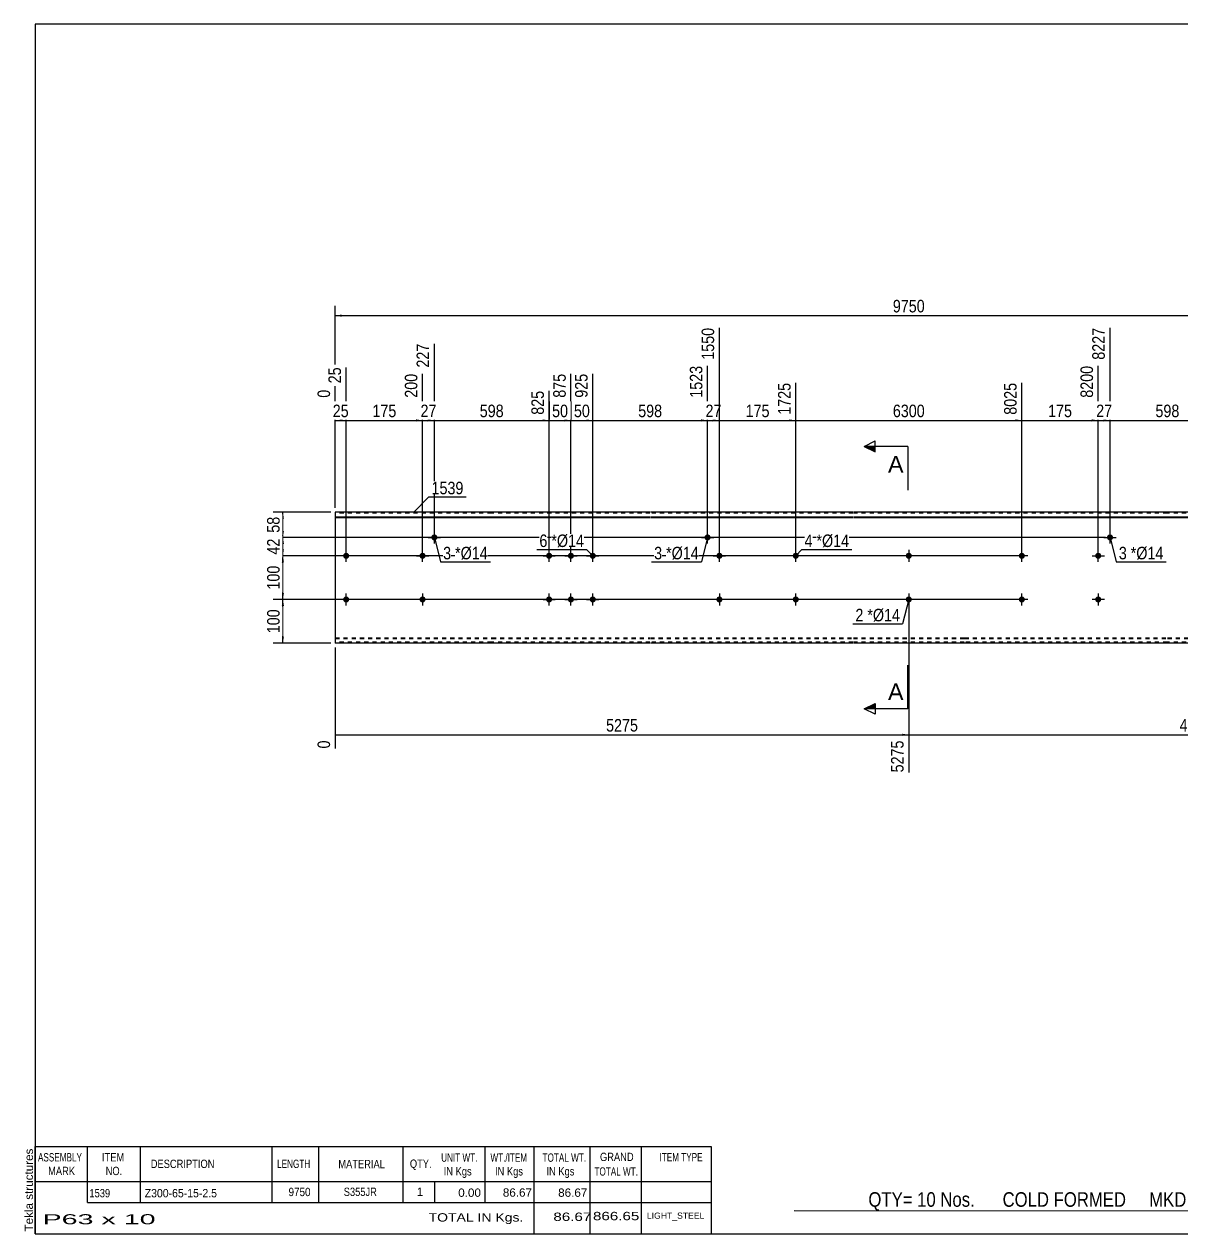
# Model space of a CAD drawing. Header units: millimetres. Extents: x -71 to 331, y -150 to 127.
# Drawn here: x -71.3 to 193.7, y -150.3 to 126.8 of the extents above; entities that cross this region are included whole.
import ezdxf

# ---------------------------------------------------------------- set-up
doc = ezdxf.new("R2010")
doc.units = ezdxf.units.MM
doc.linetypes.add('DXK_LINE_DOT1', pattern=[1.8814, 0.9407, -0.9407])
doc.styles.add('Arial', font='ARIAL.TTF', dxfattribs={"height": 0.2})
doc.styles.add('Arial Narrow', font='ARIALN.TTF', dxfattribs={"height": 0.2})

# ---------------------------------------------------------------- blocks, each defined once
blk = doc.blocks.new('Unknown-629084247-2036')
at = {"color": 5, "linetype": 'Continuous'}
for p, q in [((331.25, 126.75), (-68.75, 126.75)), ((-68.75, 126.75), (-68.75, -150.25)), ((331.25, -150.25), (331.25, 126.75)), ((-68.75, -150.25), (331.25, -150.25))]:
    blk.add_line(p, q, dxfattribs=at)
at = {"color": 174, "linetype": 'Continuous', "style": 'Arial'}
blk.add_text('Tekla structures', height=1.9102, rotation=90, dxfattribs=at).set_placement((-69.25, -149.75))
blk = doc.blocks.new('Bolt-629084247-1223 - 1203')
at = {"linetype": 'Continuous'}
blk.add_hatch(color=3, dxfattribs=at).paths.add_polyline_path([(19.3, 5, -1), (20.7, 5, -1)])
at = {"color": 3, "linetype": 'Continuous'}
for p, q in [((20, 3.6), (20, 6.4)), ((18.6, 5), (21.4, 5))]:
    blk.add_line(p, q, dxfattribs=at)
blk = doc.blocks.new('Part-629084247-1218 - 1203')
at = {"color": 2, "linetype": 'Continuous'}
for p, q in [((0, 15), (0, -15)), ((35.8, 15), (0, 15)), ((0, 13.94), (35.8, 13.94)), ((72.09, 15), (35.9, 15)), ((35.9, 13.94), (72.09, 13.94)), ((118.58, 15), (72.19, 15)), ((72.19, 13.94), (118.58, 13.94)), ((144.08, 15), (118.68, 15)), ((118.68, 13.94), (144.08, 13.94)), ((190.58, 15), (144.18, 15)), ((144.18, 13.94), (190.58, 13.94)), ((226.87, 15), (190.68, 15)), ((190.68, 13.94), (226.87, 13.94)), ((262.77, 15), (226.97, 15)), ((226.97, 13.94), (262.77, 13.94)), ((262.77, 13.94), (262.77, 15)), ((262.77, -15), (262.77, 13.94)), ((0, 13.76), (35.8, 13.76)), ((35.9, 13.76), (72.09, 13.76)), ((72.19, 13.76), (118.58, 13.76)), ((118.68, 13.76), (144.08, 13.76)), ((144.18, 13.76), (190.58, 13.76)), ((190.68, 13.76), (226.87, 13.76)), ((226.97, 13.76), (262.77, 13.76)), ((35.8, -15), (0, -15)), ((72.09, -15), (35.9, -15)), ((118.58, -15), (72.19, -15)), ((144.08, -15), (118.68, -15)), ((190.58, -15), (144.18, -15)), ((226.87, -15), (190.68, -15)), ((262.77, -15), (226.97, -15))]:
    blk.add_line(p, q, dxfattribs=at)
at = {"color": 7, "linetype": 'DXK_LINE_DOT1'}
for p, q in [((35.8, 14.75), (0, 14.75)), ((72.09, 14.75), (35.9, 14.75)), ((118.58, 14.75), (72.19, 14.75)), ((144.08, 14.75), (118.68, 14.75)), ((190.58, 14.75), (144.18, 14.75)), ((226.87, 14.75), (190.68, 14.75)), ((262.77, 14.75), (226.97, 14.75)), ((0, -13.76), (35.8, -13.76)), ((35.9, -13.76), (72.09, -13.76)), ((72.19, -13.76), (118.58, -13.76)), ((118.68, -13.76), (144.08, -13.76)), ((144.18, -13.76), (190.58, -13.76)), ((190.68, -13.76), (226.87, -13.76)), ((226.97, -13.76), (262.77, -13.76)), ((0, -13.94), (35.8, -13.94)), ((35.8, -14.75), (0, -14.75)), ((35.9, -13.94), (72.09, -13.94)), ((72.09, -14.75), (35.9, -14.75)), ((72.19, -13.94), (118.58, -13.94)), ((118.58, -14.75), (72.19, -14.75)), ((118.68, -13.94), (144.08, -13.94)), ((144.08, -14.75), (118.68, -14.75)), ((144.18, -13.94), (190.58, -13.94)), ((190.58, -14.75), (144.18, -14.75)), ((190.68, -13.94), (226.87, -13.94)), ((226.87, -14.75), (190.68, -14.75)), ((226.97, -13.94), (262.77, -13.94)), ((262.77, -14.75), (226.97, -14.75))]:
    blk.add_line(p, q, dxfattribs=at)
blk = doc.blocks.new('Bolt-629084247-1219 - 1203')
at = {"linetype": 'Continuous'}
for points in [[(48.29, 5, -1), (49.69, 5, -1)], [(53.29, 5, -1), (54.69, 5, -1)], [(58.29, 5, -1), (59.69, 5, -1)], [(48.29, -5, -1), (49.69, -5, -1)], [(53.29, -5, -1), (54.69, -5, -1)], [(58.29, -5, -1), (59.69, -5, -1)]]:
    blk.add_hatch(color=3, dxfattribs=at).paths.add_polyline_path(points)
at = {"color": 3, "linetype": 'Continuous'}
for p, q in [((48.99, 3.6), (48.99, 6.4)), ((53.99, 3.6), (53.99, 6.4)), ((58.99, 3.6), (58.99, 6.4)), ((47.59, 5), (50.39, 5)), ((52.59, 5), (55.39, 5)), ((57.59, 5), (60.39, 5)), ((47.59, -5), (50.39, -5)), ((48.99, -6.4), (48.99, -3.6)), ((52.59, -5), (55.39, -5)), ((53.99, -6.4), (53.99, -3.6)), ((57.59, -5), (60.39, -5)), ((58.99, -6.4), (58.99, -3.6))]:
    blk.add_line(p, q, dxfattribs=at)
blk = doc.blocks.new('Bolt-629084247-1220 - 1203')
at = {"linetype": 'Continuous'}
blk.add_hatch(color=3, dxfattribs=at).paths.add_polyline_path([(22, 9.21, -1), (23.4, 9.21, -1)])
at = {"color": 3, "linetype": 'Continuous'}
for p, q in [((21.3, 9.21), (24.1, 9.21)), ((22.7, 7.81), (22.7, 10.61))]:
    blk.add_line(p, q, dxfattribs=at)
blk = doc.blocks.new('Bolt-629084247-1221 - 1203')
at = {"linetype": 'Continuous'}
blk.add_hatch(color=3, dxfattribs=at).paths.add_polyline_path([(84.59, 9.21, -1), (85.99, 9.21, -1)])
at = {"color": 3, "linetype": 'Continuous'}
for p, q in [((83.89, 9.21), (86.69, 9.21)), ((85.29, 7.81), (85.29, 10.61))]:
    blk.add_line(p, q, dxfattribs=at)
blk = doc.blocks.new('Bolt-629084247-1222 - 1203')
at = {"linetype": 'Continuous'}
blk.add_hatch(color=3, dxfattribs=at).paths.add_polyline_path([(20.7, -5, -1), (19.3, -5, -1)])
at = {"color": 3, "linetype": 'Continuous'}
for p, q in [((21.4, -5), (18.6, -5)), ((20, -3.6), (20, -6.4))]:
    blk.add_line(p, q, dxfattribs=at)
blk = doc.blocks.new('Bolt-629084247-1225 - 1203')
at = {"linetype": 'Continuous'}
blk.add_hatch(color=3, dxfattribs=at).paths.add_polyline_path([(176.78, 9.21, -1), (178.18, 9.21, -1)])
at = {"color": 3, "linetype": 'Continuous'}
for p, q in [((176.08, 9.21), (178.88, 9.21)), ((177.48, 7.81), (177.48, 10.61))]:
    blk.add_line(p, q, dxfattribs=at)
blk = doc.blocks.new('Bolt-629084247-1227 - 1203')
at = {"linetype": 'Continuous'}
blk.add_hatch(color=3, dxfattribs=at).paths.add_polyline_path([(175.48, -5, -1), (174.08, -5, -1)])
at = {"color": 3, "linetype": 'Continuous'}
for p, q in [((176.18, -5), (173.38, -5)), ((174.78, -3.6), (174.78, -6.4))]:
    blk.add_line(p, q, dxfattribs=at)
blk = doc.blocks.new('Bolt-629084247-1228 - 1203')
at = {"linetype": 'Continuous'}
blk.add_hatch(color=3, dxfattribs=at).paths.add_polyline_path([(174.08, 5, -1), (175.48, 5, -1)])
at = {"color": 3, "linetype": 'Continuous'}
for p, q in [((174.78, 3.6), (174.78, 6.4)), ((173.38, 5), (176.18, 5))]:
    blk.add_line(p, q, dxfattribs=at)
blk = doc.blocks.new('Bolt-629084247-1231 - 1203')
at = {"linetype": 'Continuous'}
for points in [[(156.58, 5, -1), (157.98, 5, -1)], [(259.57, 5, -1), (260.97, 5, -1)]]:
    blk.add_hatch(color=3, dxfattribs=at).paths.add_polyline_path(points)
at = {"color": 3, "linetype": 'Continuous'}
for p, q in [((157.28, 3.6), (157.28, 6.4)), ((260.27, 3.6), (260.27, 6.4)), ((158.68, 5), (155.88, 5)), ((261.67, 5), (258.87, 5))]:
    blk.add_line(p, q, dxfattribs=at)
blk = doc.blocks.new('Bolt-629084247-1232 - 1203')
at = {"linetype": 'Continuous'}
for points in [[(156.58, -5, -1), (157.98, -5, -1)], [(259.57, -5, -1), (260.97, -5, -1)]]:
    blk.add_hatch(color=3, dxfattribs=at).paths.add_polyline_path(points)
at = {"color": 3, "linetype": 'Continuous'}
for p, q in [((158.68, -5), (155.88, -5)), ((157.28, -6.4), (157.28, -3.6)), ((261.67, -5), (258.87, -5)), ((260.27, -6.4), (260.27, -3.6))]:
    blk.add_line(p, q, dxfattribs=at)
blk = doc.blocks.new('Bolt-629084247-1233 - 1203')
at = {"linetype": 'Continuous'}
blk.add_hatch(color=3, dxfattribs=at).paths.add_polyline_path([(87.29, 5, -1), (88.69, 5, -1)])
at = {"color": 3, "linetype": 'Continuous'}
for p, q in [((87.99, 3.6), (87.99, 6.4)), ((86.59, 5), (89.39, 5))]:
    blk.add_line(p, q, dxfattribs=at)
blk = doc.blocks.new('Bolt-629084247-1234 - 1203')
at = {"linetype": 'Continuous'}
blk.add_hatch(color=3, dxfattribs=at).paths.add_polyline_path([(88.69, -5, -1), (87.29, -5, -1)])
at = {"color": 3, "linetype": 'Continuous'}
for p, q in [((89.39, -5), (86.59, -5)), ((87.99, -3.6), (87.99, -6.4))]:
    blk.add_line(p, q, dxfattribs=at)
blk = doc.blocks.new('Bolt-629084247-1235 - 1203')
at = {"linetype": 'Continuous'}
for points in [[(1.8, 5, -1), (3.2, 5, -1)], [(104.79, 5, -1), (106.19, 5, -1)]]:
    blk.add_hatch(color=3, dxfattribs=at).paths.add_polyline_path(points)
at = {"color": 3, "linetype": 'Continuous'}
for p, q in [((2.5, 3.6), (2.5, 6.4)), ((105.49, 3.6), (105.49, 6.4)), ((3.9, 5), (1.1, 5)), ((106.89, 5), (104.09, 5))]:
    blk.add_line(p, q, dxfattribs=at)
blk = doc.blocks.new('Bolt-629084247-1236 - 1203')
at = {"linetype": 'Continuous'}
for points in [[(1.8, -5, -1), (3.2, -5, -1)], [(104.79, -5, -1), (106.19, -5, -1)]]:
    blk.add_hatch(color=3, dxfattribs=at).paths.add_polyline_path(points)
at = {"color": 3, "linetype": 'Continuous'}
for p, q in [((3.9, -5), (1.1, -5)), ((2.5, -6.4), (2.5, -3.6)), ((106.89, -5), (104.09, -5)), ((105.49, -6.4), (105.49, -3.6))]:
    blk.add_line(p, q, dxfattribs=at)
blk = doc.blocks.new('Bolt-629084247-1237 - 1203')
at = {"linetype": 'Continuous'}
for points in [[(132.08, 5, -1), (130.68, 5, -1)], [(132.08, -5, -1), (130.68, -5, -1)]]:
    blk.add_hatch(color=3, dxfattribs=at).paths.add_polyline_path(points)
at = {"color": 3, "linetype": 'Continuous'}
for p, q in [((131.38, 6.4), (131.38, 3.6)), ((132.78, 5), (129.98, 5)), ((132.78, -5), (129.98, -5)), ((131.38, -3.6), (131.38, -6.4))]:
    blk.add_line(p, q, dxfattribs=at)
blk = doc.blocks.new('StraightDimension-629084247-1289 - 1203')
at = {"linetype": 'Continuous'}
blk.add_hatch(color=7, dxfattribs=at).paths.add_polyline_path([(155.78, 36.25), (157.28, 36), (155.78, 35.75)])
at = {"color": 7, "linetype": 'Continuous'}
for p, q in [((105.49, 6), (105.49, 44.61)), ((157.28, 6), (157.28, 44.61)), ((105.49, 36), (157.28, 36))]:
    blk.add_line(p, q, dxfattribs=at)
at = {"color": 0, "linetype": 'Continuous'}
blk.add_wipeout([(156.68, 45.21), (152.48, 45.21), (152.48, 36.7), (156.68, 36.7)], dxfattribs=at)
at = {"color": 0}
blk.add_wipeout([(135.64, 36.15), (135.64, 40.35), (127.13, 40.35), (127.13, 36.15)], dxfattribs=at)
at = {"color": 3, "linetype": 'Continuous', "style": 'Arial Narrow'}
blk.add_text('8025', height=2.863, rotation=90.0002, dxfattribs=at).set_placement((156.08, 37.3))
at = {"color": 3, "style": 'Arial Narrow'}
blk.add_text('6300', height=2.863, dxfattribs=at).set_placement((127.73, 36.75))
blk = doc.blocks.new('StraightDimension-629084247-1293 - 1203')
at = {"linetype": 'Continuous'}
blk.add_hatch(color=7, dxfattribs=at).paths.add_polyline_path([(57.49, 36.25), (58.99, 36), (57.49, 35.75)])
at = {"color": 7, "linetype": 'Continuous'}
for p, q in [((53.99, 6), (53.99, 46.68)), ((58.99, 6), (58.99, 46.68)), ((53.99, 36), (58.99, 36))]:
    blk.add_line(p, q, dxfattribs=at)
at = {"color": 0}
blk.add_wipeout([(58.92, 36.15), (58.92, 40.35), (54.07, 40.35), (54.07, 36.15)], dxfattribs=at)
at = {"color": 0, "linetype": 'Continuous'}
blk.add_wipeout([(58.39, 47.28), (54.19, 47.28), (54.19, 40.6), (58.39, 40.6)], dxfattribs=at)
at = {"color": 3, "linetype": 'Continuous', "style": 'Arial Narrow'}
blk.add_text('925', height=2.863, rotation=90.0002, dxfattribs=at).set_placement((57.79, 41.2))
at = {"color": 3, "style": 'Arial Narrow'}
blk.add_text('50', height=2.863, dxfattribs=at).set_placement((54.67, 36.75))
blk = doc.blocks.new('StraightDimension-629084247-1297 - 1203')
at = {"linetype": 'Continuous'}
blk.add_hatch(color=7, dxfattribs=at).paths.add_polyline_path([(18.5, 36.25), (20, 36), (18.5, 35.75)])
at = {"color": 7, "linetype": 'Continuous'}
for p, q in [((2.5, 6), (2.5, 48.16)), ((20, 6), (20, 46.68)), ((2.5, 36), (20, 36))]:
    blk.add_line(p, q, dxfattribs=at)
at = {"color": 0}
blk.add_wipeout([(14.59, 36.15), (14.59, 40.35), (7.91, 40.35), (7.91, 36.15)], dxfattribs=at)
at = {"color": 0, "linetype": 'Continuous'}
blk.add_wipeout([(19.4, 47.28), (15.2, 47.28), (15.2, 40.6), (19.4, 40.6)], dxfattribs=at)
at = {"color": 3, "linetype": 'Continuous', "style": 'Arial Narrow'}
blk.add_text('200', height=2.863, rotation=90.0002, dxfattribs=at).set_placement((18.8, 41.2))
at = {"color": 3, "style": 'Arial Narrow'}
blk.add_text('175', height=2.863, dxfattribs=at).set_placement((8.51, 36.75))
blk = doc.blocks.new('StraightDimension-629084247-1292 - 1203')
at = {"linetype": 'Continuous'}
blk.add_hatch(color=7, dxfattribs=at).paths.add_polyline_path([(83.79, 36.25), (85.29, 36), (83.79, 35.75)])
at = {"color": 7, "linetype": 'Continuous'}
for p, q in [((85.29, 10.21), (85.29, 48.51)), ((58.99, 6), (58.99, 46.68)), ((58.99, 36), (85.29, 36))]:
    blk.add_line(p, q, dxfattribs=at)
at = {"color": 0, "linetype": 'Continuous'}
blk.add_wipeout([(84.69, 49.11), (80.49, 49.11), (80.49, 40.6), (84.69, 40.6)], dxfattribs=at)
at = {"color": 0}
blk.add_wipeout([(75.48, 36.15), (75.48, 40.35), (68.8, 40.35), (68.8, 36.15)], dxfattribs=at)
at = {"color": 3, "linetype": 'Continuous', "style": 'Arial Narrow'}
blk.add_text('1523', height=2.863, rotation=90.0002, dxfattribs=at).set_placement((84.09, 41.2))
at = {"color": 3, "style": 'Arial Narrow'}
blk.add_text('598', height=2.863, dxfattribs=at).set_placement((69.4, 36.75))
blk = doc.blocks.new('StraightDimension-629084247-1291 - 1203')
at = {"linetype": 'Continuous'}
blk.add_hatch(color=7, dxfattribs=at).paths.add_polyline_path([(86.49, 36.25), (87.99, 36), (86.49, 35.75)])
at = {"color": 7, "linetype": 'Continuous'}
for p, q in [((87.99, 6), (87.99, 57.21)), ((85.29, 10.21), (85.29, 48.51)), ((85.29, 36), (87.99, 36))]:
    blk.add_line(p, q, dxfattribs=at)
at = {"color": 0, "linetype": 'Continuous'}
blk.add_wipeout([(87.39, 57.81), (83.19, 57.81), (83.19, 49.3), (87.39, 49.3)], dxfattribs=at)
at = {"color": 0}
blk.add_wipeout([(89.07, 36.15), (89.07, 40.35), (84.21, 40.35), (84.21, 36.15)], dxfattribs=at)
at = {"color": 3, "linetype": 'Continuous', "style": 'Arial Narrow'}
blk.add_text('1550', height=2.863, rotation=90.0002, dxfattribs=at).set_placement((86.79, 49.9))
at = {"color": 3, "style": 'Arial Narrow'}
blk.add_text('27', height=2.863, dxfattribs=at).set_placement((84.81, 36.75))
blk = doc.blocks.new('StraightDimension-629084247-1286 - 1203')
at = {"linetype": 'Continuous'}
blk.add_hatch(color=7, dxfattribs=at).paths.add_polyline_path([(202.28, 36.25), (203.78, 36), (202.28, 35.75)])
at = {"color": 7, "linetype": 'Continuous'}
for p, q in [((177.48, 10.21), (177.48, 57.21)), ((203.78, 6), (203.78, 44.61)), ((177.48, 36), (203.78, 36))]:
    blk.add_line(p, q, dxfattribs=at)
at = {"color": 0, "linetype": 'Continuous'}
blk.add_wipeout([(203.18, 45.21), (198.98, 45.21), (198.98, 36.7), (203.18, 36.7)], dxfattribs=at)
at = {"color": 0}
blk.add_wipeout([(193.97, 36.15), (193.97, 40.35), (187.29, 40.35), (187.29, 36.15)], dxfattribs=at)
at = {"color": 3, "linetype": 'Continuous', "style": 'Arial Narrow'}
blk.add_text('8825', height=2.863, rotation=90.0002, dxfattribs=at).set_placement((202.58, 37.3))
at = {"color": 3, "style": 'Arial Narrow'}
blk.add_text('598', height=2.863, dxfattribs=at).set_placement((187.89, 36.75))
blk = doc.blocks.new('StraightDimension-629084247-1290 - 1203')
at = {"linetype": 'Continuous'}
blk.add_hatch(color=7, dxfattribs=at).paths.add_polyline_path([(103.99, 36.25), (105.49, 36), (103.99, 35.75)])
at = {"color": 7, "linetype": 'Continuous'}
for p, q in [((87.99, 6), (87.99, 57.21)), ((105.49, 6), (105.49, 44.61)), ((87.99, 36), (105.49, 36))]:
    blk.add_line(p, q, dxfattribs=at)
at = {"color": 0}
blk.add_wipeout([(100.08, 36.15), (100.08, 40.35), (93.4, 40.35), (93.4, 36.15)], dxfattribs=at)
at = {"color": 0, "linetype": 'Continuous'}
blk.add_wipeout([(104.89, 45.21), (100.69, 45.21), (100.69, 36.7), (104.89, 36.7)], dxfattribs=at)
at = {"color": 3, "linetype": 'Continuous', "style": 'Arial Narrow'}
blk.add_text('1725', height=2.863, rotation=90.0002, dxfattribs=at).set_placement((104.29, 37.3))
at = {"color": 3, "style": 'Arial Narrow'}
blk.add_text('175', height=2.863, dxfattribs=at).set_placement((94, 36.75))
blk = doc.blocks.new('StraightDimension-629084247-1294 - 1203')
at = {"linetype": 'Continuous'}
blk.add_hatch(color=7, dxfattribs=at).paths.add_polyline_path([(52.49, 36.25), (53.99, 36), (52.49, 35.75)])
at = {"color": 7, "linetype": 'Continuous'}
for p, q in [((53.99, 6), (53.99, 46.68)), ((48.99, 6), (48.99, 42.78)), ((48.99, 36), (53.99, 36))]:
    blk.add_line(p, q, dxfattribs=at)
at = {"color": 0}
blk.add_wipeout([(53.92, 36.15), (53.92, 40.35), (49.07, 40.35), (49.07, 36.15)], dxfattribs=at)
at = {"color": 0, "linetype": 'Continuous'}
blk.add_wipeout([(53.39, 47.28), (49.19, 47.28), (49.19, 40.6), (53.39, 40.6)], dxfattribs=at)
at = {"color": 3, "linetype": 'Continuous', "style": 'Arial Narrow'}
blk.add_text('875', height=2.863, rotation=90.0002, dxfattribs=at).set_placement((52.79, 41.2))
at = {"color": 3, "style": 'Arial Narrow'}
blk.add_text('50', height=2.863, dxfattribs=at).set_placement((49.67, 36.75))
blk = doc.blocks.new('StraightDimension-629084247-1373 - 1203')
at = {"linetype": 'Continuous'}
blk.add_hatch(color=7, dxfattribs=at).paths.add_polyline_path([(261.27, -35.75), (262.77, -36), (261.27, -36.25)])
at = {"color": 7, "linetype": 'Continuous'}
for p, q in [((131.38, -6), (131.38, -44.61)), ((262.77, -16), (262.77, -44.61)), ((131.38, -36), (262.77, -36))]:
    blk.add_line(p, q, dxfattribs=at)
at = {"color": 0}
blk.add_wipeout([(201.33, -35.85), (201.33, -31.65), (192.82, -31.65), (192.82, -35.85)], dxfattribs=at)
at = {"color": 0, "linetype": 'Continuous'}
blk.add_wipeout([(262.17, -36.7), (257.97, -36.7), (257.97, -45.21), (262.17, -45.21)], dxfattribs=at)
at = {"color": 3, "style": 'Arial Narrow'}
blk.add_text('4475', height=2.863, dxfattribs=at).set_placement((193.42, -35.25))
at = {"color": 3, "linetype": 'Continuous', "style": 'Arial Narrow'}
blk.add_text('9750', height=2.863, rotation=90.0002, dxfattribs=at).set_placement((261.57, -44.61))
blk = doc.blocks.new('StraightDimension-629084247-1288 - 1203')
at = {"linetype": 'Continuous'}
blk.add_hatch(color=7, dxfattribs=at).paths.add_polyline_path([(173.28, 36.25), (174.78, 36), (173.28, 35.75)])
at = {"color": 7, "linetype": 'Continuous'}
for p, q in [((174.78, 6), (174.78, 48.51)), ((157.28, 6), (157.28, 44.61)), ((157.28, 36), (174.78, 36))]:
    blk.add_line(p, q, dxfattribs=at)
at = {"color": 0}
blk.add_wipeout([(169.37, 36.15), (169.37, 40.35), (162.69, 40.35), (162.69, 36.15)], dxfattribs=at)
at = {"color": 0, "linetype": 'Continuous'}
blk.add_wipeout([(174.18, 49.11), (169.98, 49.11), (169.98, 40.6), (174.18, 40.6)], dxfattribs=at)
at = {"color": 3, "linetype": 'Continuous', "style": 'Arial Narrow'}
blk.add_text('8200', height=2.863, rotation=90.0002, dxfattribs=at).set_placement((173.58, 41.2))
at = {"color": 3, "style": 'Arial Narrow'}
blk.add_text('175', height=2.863, dxfattribs=at).set_placement((163.29, 36.75))
blk = doc.blocks.new('StraightDimension-629084247-1383 - 1203')
at = {"linetype": 'Continuous'}
for points in [[(-12.25, 3.5), (-12, 5), (-11.75, 3.5)], [(-11.75, -3.5), (-12, -5), (-12.25, -3.5)]]:
    blk.add_hatch(color=7, dxfattribs=at).paths.add_polyline_path(points)
at = {"color": 7, "linetype": 'Continuous'}
for p, q in [((156.28, 5), (-14.25, 5)), ((-12, -5), (-12, 5)), ((156.28, -5), (-14.25, -5))]:
    blk.add_line(p, q, dxfattribs=at)
at = {"color": 0}
blk.add_wipeout([(-12.15, 3.34), (-16.35, 3.34), (-16.35, -3.34), (-12.15, -3.34)], dxfattribs=at)
at = {"color": 3, "style": 'Arial Narrow'}
blk.add_text('100', height=2.863, rotation=90.0002, dxfattribs=at).set_placement((-12.75, -2.74))
blk = doc.blocks.new('StraightDimension-629084247-1415 - 1203')
at = {"linetype": 'Continuous'}
for points in [[(1.5, 59.75), (0, 60), (1.5, 60.25)], [(261.27, 60.25), (262.77, 60), (261.27, 59.75)]]:
    blk.add_hatch(color=7, dxfattribs=at).paths.add_polyline_path(points)
at = {"color": 7, "linetype": 'Continuous'}
for p, q in [((0, 16), (0, 62.25)), ((262.77, 16), (262.77, 62.25)), ((0, 60), (262.77, 60))]:
    blk.add_line(p, q, dxfattribs=at)
at = {"color": 0}
blk.add_wipeout([(135.64, 60.15), (135.64, 64.35), (127.13, 64.35), (127.13, 60.15)], dxfattribs=at)
at = {"color": 3, "style": 'Arial Narrow'}
blk.add_text('9750', height=2.863, dxfattribs=at).set_placement((127.73, 60.75))
blk = doc.blocks.new('StraightDimension-629084247-1287 - 1203')
at = {"linetype": 'Continuous'}
blk.add_hatch(color=7, dxfattribs=at).paths.add_polyline_path([(175.98, 36.25), (177.48, 36), (175.98, 35.75)])
at = {"color": 7, "linetype": 'Continuous'}
for p, q in [((177.48, 10.21), (177.48, 57.21)), ((174.78, 6), (174.78, 48.51)), ((174.78, 36), (177.48, 36))]:
    blk.add_line(p, q, dxfattribs=at)
at = {"color": 0, "linetype": 'Continuous'}
blk.add_wipeout([(176.88, 57.81), (172.68, 57.81), (172.68, 49.3), (176.88, 49.3)], dxfattribs=at)
at = {"color": 0}
blk.add_wipeout([(178.56, 36.15), (178.56, 40.35), (173.7, 40.35), (173.7, 36.15)], dxfattribs=at)
at = {"color": 3, "linetype": 'Continuous', "style": 'Arial Narrow'}
blk.add_text('8227', height=2.863, rotation=90.0002, dxfattribs=at).set_placement((176.28, 49.9))
at = {"color": 3, "style": 'Arial Narrow'}
blk.add_text('27', height=2.863, dxfattribs=at).set_placement((174.3, 36.75))
blk = doc.blocks.new('StraightDimension-629084247-1295 - 1203')
at = {"linetype": 'Continuous'}
blk.add_hatch(color=7, dxfattribs=at).paths.add_polyline_path([(47.49, 36.25), (48.99, 36), (47.49, 35.75)])
at = {"color": 7, "linetype": 'Continuous'}
for p, q in [((22.7, 10.21), (22.7, 53.58)), ((48.99, 6), (48.99, 42.78)), ((22.7, 36), (48.99, 36))]:
    blk.add_line(p, q, dxfattribs=at)
at = {"color": 0, "linetype": 'Continuous'}
blk.add_wipeout([(48.39, 43.38), (44.19, 43.38), (44.19, 36.7), (48.39, 36.7)], dxfattribs=at)
at = {"color": 0}
blk.add_wipeout([(39.19, 36.15), (39.19, 40.35), (32.5, 40.35), (32.5, 36.15)], dxfattribs=at)
at = {"color": 3, "linetype": 'Continuous', "style": 'Arial Narrow'}
blk.add_text('825', height=2.863, rotation=90.0002, dxfattribs=at).set_placement((47.79, 37.3))
at = {"color": 3, "style": 'Arial Narrow'}
blk.add_text('598', height=2.863, dxfattribs=at).set_placement((33.1, 36.75))
blk = doc.blocks.new('StraightDimension-629084247-1296 - 1203')
at = {"linetype": 'Continuous'}
blk.add_hatch(color=7, dxfattribs=at).paths.add_polyline_path([(21.2, 36.25), (22.7, 36), (21.2, 35.75)])
at = {"color": 7, "linetype": 'Continuous'}
for p, q in [((22.7, 10.21), (22.7, 53.58)), ((20, 6), (20, 46.68)), ((20, 36), (22.7, 36))]:
    blk.add_line(p, q, dxfattribs=at)
at = {"color": 0, "linetype": 'Continuous'}
blk.add_wipeout([(22.1, 54.18), (17.9, 54.18), (17.9, 47.5), (22.1, 47.5)], dxfattribs=at)
at = {"color": 0}
blk.add_wipeout([(23.78, 36.15), (23.78, 40.35), (18.92, 40.35), (18.92, 36.15)], dxfattribs=at)
at = {"color": 3, "linetype": 'Continuous', "style": 'Arial Narrow'}
blk.add_text('227', height=2.863, rotation=90.0002, dxfattribs=at).set_placement((21.5, 48.1))
at = {"color": 3, "style": 'Arial Narrow'}
blk.add_text('27', height=2.863, dxfattribs=at).set_placement((19.52, 36.75))
blk = doc.blocks.new('StraightDimension-629084247-1298 - 1203')
at = {"linetype": 'Continuous'}
blk.add_hatch(color=7, dxfattribs=at).paths.add_polyline_path([(1, 36.25), (2.5, 36), (1, 35.75)])
at = {"color": 7, "linetype": 'Continuous'}
for p, q in [((2.5, 6), (2.5, 48.16)), ((0, 16), (0, 43.03)), ((0, 36), (2.5, 36))]:
    blk.add_line(p, q, dxfattribs=at)
at = {"color": 0, "linetype": 'Continuous'}
blk.add_wipeout([(1.9, 48.76), (-2.3, 48.76), (-2.3, 43.9), (1.9, 43.9)], dxfattribs=at)
at = {"color": 0}
blk.add_wipeout([(3.68, 36.15), (3.68, 40.35), (-1.18, 40.35), (-1.18, 36.15)], dxfattribs=at)
at = {"color": 0, "linetype": 'Continuous'}
blk.add_wipeout([(-0.6, 43.63), (-4.8, 43.63), (-4.8, 40.6), (-0.6, 40.6)], dxfattribs=at)
at = {"color": 3, "linetype": 'Continuous', "style": 'Arial Narrow'}
for s, height, p in [('25', 2.863, (1.3, 44.5)), ('0', 2.86, (-1.2, 41.2))]:
    blk.add_text(s, height=height, rotation=90.0002, dxfattribs=at).set_placement(p)
at = {"color": 3, "style": 'Arial Narrow'}
blk.add_text('25', height=2.863, dxfattribs=at).set_placement((-0.58, 36.75))
blk = doc.blocks.new('StraightDimension-629084247-1374 - 1203')
at = {"linetype": 'Continuous'}
blk.add_hatch(color=7, dxfattribs=at).paths.add_polyline_path([(129.88, -35.75), (131.38, -36), (129.88, -36.25)])
at = {"color": 7, "linetype": 'Continuous'}
for p, q in [((131.38, -6), (131.38, -44.61)), ((0, -16), (0, -39.13)), ((0, -36), (131.38, -36))]:
    blk.add_line(p, q, dxfattribs=at)
at = {"color": 0}
blk.add_wipeout([(69.95, -35.85), (69.95, -31.65), (61.44, -31.65), (61.44, -35.85)], dxfattribs=at)
at = {"color": 0, "linetype": 'Continuous'}
for points in [[(-0.6, -36.7), (-4.8, -36.7), (-4.8, -39.73), (-0.6, -39.73)], [(130.78, -36.7), (126.58, -36.7), (126.58, -45.21), (130.78, -45.21)]]:
    blk.add_wipeout(points, dxfattribs=at)
at = {"color": 3, "style": 'Arial Narrow'}
blk.add_text('5275', height=2.863, dxfattribs=at).set_placement((62.04, -35.25))
at = {"color": 3, "linetype": 'Continuous', "style": 'Arial Narrow'}
for s, height, p in [('0', 2.86, (-1.2, -39.13)), ('5275', 2.863, (130.18, -44.61))]:
    blk.add_text(s, height=height, rotation=90.0002, dxfattribs=at).set_placement(p)
blk = doc.blocks.new('StraightDimension-629084247-1381 - 1203')
at = {"linetype": 'Continuous'}
for points in [[(-12.25, 13.5), (-12, 15), (-11.75, 13.5)], [(-11.75, 10.71), (-12, 9.21), (-12.25, 10.71)]]:
    blk.add_hatch(color=7, dxfattribs=at).paths.add_polyline_path(points)
at = {"color": 7, "linetype": 'Continuous'}
for p, q in [((-1, 15), (-14.25, 15)), ((-12, 9.21), (-12, 15)), ((176.48, 9.21), (-14.25, 9.21))]:
    blk.add_line(p, q, dxfattribs=at)
at = {"color": 0}
blk.add_wipeout([(-12.15, 14.53), (-16.35, 14.53), (-16.35, 9.68), (-12.15, 9.68)], dxfattribs=at)
at = {"color": 3, "style": 'Arial Narrow'}
blk.add_text('58', height=2.863, rotation=90.0002, dxfattribs=at).set_placement((-12.75, 10.28))
blk = doc.blocks.new('StraightDimension-629084247-1382 - 1203')
at = {"linetype": 'Continuous'}
for points in [[(-12.25, 7.71), (-12, 9.21), (-11.75, 7.71)], [(-11.75, 6.5), (-12, 5), (-12.25, 6.5)]]:
    blk.add_hatch(color=7, dxfattribs=at).paths.add_polyline_path(points)
at = {"color": 7, "linetype": 'Continuous'}
for p, q in [((176.48, 9.21), (-14.25, 9.21)), ((-12, 5), (-12, 9.21)), ((156.28, 5), (-14.25, 5))]:
    blk.add_line(p, q, dxfattribs=at)
at = {"color": 0}
blk.add_wipeout([(-12.15, 9.53), (-16.35, 9.53), (-16.35, 4.68), (-12.15, 4.68)], dxfattribs=at)
at = {"color": 3, "style": 'Arial Narrow'}
blk.add_text('42', height=2.863, rotation=90.0002, dxfattribs=at).set_placement((-12.75, 5.28))
blk = doc.blocks.new('StraightDimension-629084247-1384 - 1203')
at = {"linetype": 'Continuous'}
for points in [[(-12.25, -6.5), (-12, -5), (-11.75, -6.5)], [(-11.75, -13.5), (-12, -15), (-12.25, -13.5)]]:
    blk.add_hatch(color=7, dxfattribs=at).paths.add_polyline_path(points)
at = {"color": 7, "linetype": 'Continuous'}
for p, q in [((156.28, -5), (-14.25, -5)), ((-12, -15), (-12, -5)), ((-1, -15), (-14.25, -15))]:
    blk.add_line(p, q, dxfattribs=at)
at = {"color": 0}
blk.add_wipeout([(-12.15, -6.66), (-16.35, -6.66), (-16.35, -13.34), (-12.15, -13.34)], dxfattribs=at)
at = {"color": 3, "style": 'Arial Narrow'}
blk.add_text('100', height=2.863, rotation=90.0002, dxfattribs=at).set_placement((-12.75, -12.74))
blk = doc.blocks.new('CBS_CALLOFF-629084247-2113')
at = {"color": 7, "linetype": 'Continuous'}
blk.add_line((105.13, -144.98), (221.36, -145), dxfattribs=at)
at = {"color": 3, "linetype": 'Continuous', "style": 'Arial Narrow'}
blk.add_text('QTY= 10 Nos.      COLD FORMED     MKD : P63', height=3.3405, dxfattribs=at).set_placement((122.13, -144.09))
blk = doc.blocks.new('CBS_BOM-629084247-2112')
at = {"color": 7, "linetype": 'Continuous'}
for p, q in [((-68.78, -138.28), (-68.78, -130.28)), ((-68.78, -130.28), (86.14, -130.28)), ((-56.78, -138.28), (-56.78, -130.28)), ((-44.59, -138.28), (-44.59, -130.28)), ((-14.43, -138.28), (-14.43, -130.28)), ((-3.75, -138.28), (-3.75, -130.28)), ((15.57, -138.28), (15.57, -130.28)), ((34.37, -138.28), (34.37, -130.28)), ((45.58, -138.28), (45.58, -130.28)), ((58.37, -138.28), (58.37, -130.28)), ((70.12, -138.28), (70.12, -130.28)), ((86.14, -130.29), (86.14, -138.27)), ((-68.78, -138.28), (86.14, -138.28)), ((-68.78, -143.08), (-68.78, -138.28)), ((-56.78, -143.08), (-56.78, -138.28)), ((-44.59, -143.08), (-44.59, -138.28)), ((-14.43, -143.08), (-14.43, -138.28)), ((-3.75, -143.08), (-3.75, -138.28)), ((15.57, -143.08), (15.57, -138.28)), ((22.83, -143.08), (22.83, -138.28)), ((34.37, -143.08), (34.37, -138.28)), ((45.58, -143.08), (45.58, -138.28)), ((58.37, -143.08), (58.37, -138.28)), ((70.14, -143.08), (70.14, -138.28)), ((86.14, -138.28), (86.14, -143.08)), ((-68.78, -150.28), (-68.78, -143.1)), ((-56.78, -143.08), (86.14, -143.08)), ((45.58, -150.28), (45.58, -143.1)), ((58.37, -150.28), (58.37, -143.1)), ((70.18, -150.28), (70.18, -143.1)), ((86.14, -143.08), (86.14, -150.28)), ((-68.78, -150.28), (86.14, -150.28))]:
    blk.add_line(p, q, dxfattribs=at)
at = {"color": 3, "linetype": 'Continuous', "style": 'Arial'}
for s, height, width, p in [('ASSEMBLY', 1.91, 0.7, (-68.1, -133.71)), ('ITEM', 1.91, 0.8, (-53.45, -133.71)), ('UNIT WT.', 1.91, 0.7, (24.26, -133.78)), ('WT./ITEM', 1.91, 0.7, (35.55, -133.78)), ('TOTAL WT.', 1.91, 0.7, (47.49, -133.78)), ('GRAND', 1.91, 0.8, (60.64, -133.62)), ('ITEM TYPE', 1.91, 0.7, (74.28, -133.7)), ('MARK', 1.91, 0.8, (-65.78, -136.84)), ('NO.', 1.91, 0.8, (-52.6, -136.84)), ('DESCRIPTION', 1.9102, 0.8, (-42.27, -135.21)), ('LENGTH', 1.91, 0.7, (-13.32, -135.21)), ('MATERIAL', 1.91, 0.8, (0.7, -135.26)), ('QTY.', 1.91, 0.8, (17.09, -135.18)), ('IN Kgs', 1.91, 0.8, (24.84, -136.92)), ('IN Kgs', 1.91, 0.8, (36.59, -136.92)), ('IN Kgs', 1.91, 0.8, (48.38, -136.92)), ('TOTAL WT.', 1.91, 0.7, (59.38, -136.96))]:
    blk.add_text(s, height=height, dxfattribs=dict(at, width=width)).set_placement(p)
at = {"color": 7, "linetype": 'Continuous', "style": 'Arial'}
for s, height, width, p in [('1539', 1.91, 0.8, (-56.32, -141.93)), ('Z300-65-15-2.5', 1.9102, 0.9, (-43.65, -141.93)), ('9750', 1.91, 0.85, (-10.71, -141.65)), ('S355JR', 1.91, 0.8, (1.94, -141.62))]:
    blk.add_text(s, height=height, dxfattribs=dict(at, width=width)).set_placement(p)
for s, p in [('1', (18.66, -141.62)), ('0.00', (28.17, -141.81)), ('86.67', (38.39, -141.78)), ('86.67', (51.06, -141.81))]:
    blk.add_text(s, height=1.91, dxfattribs=at).set_placement(p)
at = {"color": 6, "linetype": 'Continuous', "style": 'Arial'}
for s, height, width, p in [('P63 x 10', 2.292, 2.05, (-67.06, -148.09)), ('TOTAL IN Kgs.', 1.9102, 1.2, (21.38, -147.48)), ('86.67', 1.91, 1.3, (49.97, -147.33)), ('866.65', 1.91, 1.3, (59.04, -147.17))]:
    blk.add_text(s, height=height, dxfattribs=dict(at, width=width)).set_placement(p)
blk.add_text('LIGHT_STEEL', height=1.4135, dxfattribs=at).set_placement((71.39, -146.83))
blk = doc.blocks.new('Mark-629084247-1418 - 1203')
at = {"color": 0}
blk.add_wipeout([(29.37, 19.09), (29.37, 22.09), (22.06, 22.09), (22.06, 19.09)], dxfattribs=at)
blk.add_wipeout([(29.37, 19.09), (29.37, 22.09), (22.06, 22.09), (22.06, 19.09)], dxfattribs=at)
at = {"color": 7, "linetype": 'Continuous'}
for p, q in [((17.92, 14.95), (21.46, 18.49)), ((21.46, 18.49), (29.97, 18.49))]:
    blk.add_line(p, q, dxfattribs=at)
at = {"color": 3, "style": 'Arial Narrow'}
blk.add_text('1539', height=2.863, dxfattribs=at).set_placement((22.06, 19.09))
blk = doc.blocks.new('MarkSet-629084247-1437 - 1203')
at = {"color": 0}
blk.add_wipeout([(74.88, 4.19), (74.88, 7.19), (73.05, 7.19), (73.05, 4.19)], dxfattribs=at)
blk.add_wipeout([(74.88, 4.19), (74.88, 7.19), (73.05, 7.19), (73.05, 4.19)], dxfattribs=at)
blk.add_wipeout([(77.06, 4.19), (77.06, 7.19), (75.78, 7.19), (75.78, 4.19)], dxfattribs=at)
blk.add_wipeout([(77.06, 4.19), (77.06, 7.19), (75.78, 7.19), (75.78, 4.19)], dxfattribs=at)
at = {"color": 3, "style": 'Arial Narrow'}
blk.add_text('3', height=2.86, dxfattribs=at).set_placement((73.05, 4.19))
at = {"color": 0}
blk.add_wipeout([(83.27, 4.19), (83.27, 7.19), (77.06, 7.19), (77.06, 4.19)], dxfattribs=at)
blk.add_wipeout([(83.27, 4.19), (83.27, 7.19), (77.06, 7.19), (77.06, 4.19)], dxfattribs=at)
at = {"color": 7, "linetype": 'Continuous'}
for p in [(85.29, 9.21), (72.45, 3.59)]:
    blk.add_line(p, (83.87, 3.59), dxfattribs=at)
at = {"color": 3, "style": 'Arial Narrow'}
for s, height, p in [('*', 2.86, (75.78, 4.19)), ('Ø14', 2.863, (77.06, 4.19))]:
    blk.add_text(s, height=height, dxfattribs=at).set_placement(p)
blk = doc.blocks.new('SectionMark-629084247-1278 - 1203')
at = {"linetype": 'Continuous'}
for points in [[(123.68, 30.05), (123.68, 28.8), (121.18, 30.05)], [(123.68, -28.8), (123.68, -30.05), (121.18, -30.05)]]:
    blk.add_hatch(color=30, dxfattribs=at).paths.add_polyline_path(points)
at = {"color": 30, "linetype": 'Continuous'}
for p, q in [((121.18, 30.05), (123.68, 31.3)), ((123.68, 28.8), (123.68, 31.3)), ((131.18, 30.05), (121.18, 30.05)), ((121.18, 30.05), (123.68, 28.8)), ((121.18, -30.05), (123.68, -28.8)), ((131.18, -30.05), (121.18, -30.05)), ((123.68, -31.3), (121.18, -30.05)), ((123.68, -28.8), (123.68, -31.3))]:
    blk.add_line(p, q, dxfattribs=at)
at = {"color": 0, "linetype": 'Continuous'}
for points in [[(130.18, 24.05), (130.18, 28.05), (126.62, 28.05), (126.62, 24.05)], [(130.18, -28.05), (130.18, -24.05), (126.62, -24.05), (126.62, -28.05)]]:
    blk.add_wipeout(points, dxfattribs=at)
at = {"color": 30, "linetype": 'Continuous'}
for p, q in [((131.18, 30.05), (131.18, 20.05)), ((131.18, -30.05), (131.18, -20.05))]:
    blk.add_line(p, q, dxfattribs=at)
at = {"color": 96, "linetype": 'Continuous', "style": 'Arial'}
for p in [(126.62, 24.05), (126.62, -28.05)]:
    blk.add_text('A', height=3.82, dxfattribs=at).set_placement(p)
blk = doc.blocks.new('MarkSet-629084247-1430 - 1203')
at = {"color": 0}
blk.add_wipeout([(26.54, 4.19), (26.54, 7.19), (24.71, 7.19), (24.71, 4.19)], dxfattribs=at)
blk.add_wipeout([(26.54, 4.19), (26.54, 7.19), (24.71, 7.19), (24.71, 4.19)], dxfattribs=at)
at = {"color": 7, "linetype": 'Continuous'}
blk.add_line((22.7, 9.21), (24.11, 3.59), dxfattribs=at)
at = {"color": 0}
blk.add_wipeout([(28.72, 4.19), (28.72, 7.19), (27.44, 7.19), (27.44, 4.19)], dxfattribs=at)
blk.add_wipeout([(28.72, 4.19), (28.72, 7.19), (27.44, 7.19), (27.44, 4.19)], dxfattribs=at)
at = {"color": 3, "style": 'Arial Narrow'}
blk.add_text('3', height=2.86, dxfattribs=at).set_placement((24.71, 4.19))
at = {"color": 0}
blk.add_wipeout([(34.93, 4.19), (34.93, 7.19), (28.72, 7.19), (28.72, 4.19)], dxfattribs=at)
blk.add_wipeout([(34.93, 4.19), (34.93, 7.19), (28.72, 7.19), (28.72, 4.19)], dxfattribs=at)
at = {"color": 7, "linetype": 'Continuous'}
blk.add_line((24.11, 3.59), (35.53, 3.59), dxfattribs=at)
at = {"color": 3, "style": 'Arial Narrow'}
for s, height, p in [('*', 2.86, (27.44, 4.19)), ('Ø14', 2.863, (28.72, 4.19))]:
    blk.add_text(s, height=height, dxfattribs=at).set_placement(p)
blk = doc.blocks.new('MarkSet-629084247-1444 - 1203')
at = {"color": 0}
blk.add_wipeout([(181.32, 4.19), (181.32, 7.19), (179.5, 7.19), (179.5, 4.19)], dxfattribs=at)
blk.add_wipeout([(181.32, 4.19), (181.32, 7.19), (179.5, 7.19), (179.5, 4.19)], dxfattribs=at)
at = {"color": 7, "linetype": 'Continuous'}
blk.add_line((177.48, 9.21), (178.9, 3.59), dxfattribs=at)
at = {"color": 0}
blk.add_wipeout([(183.5, 4.19), (183.5, 7.19), (182.22, 7.19), (182.22, 4.19)], dxfattribs=at)
blk.add_wipeout([(183.5, 4.19), (183.5, 7.19), (182.22, 7.19), (182.22, 4.19)], dxfattribs=at)
at = {"color": 3, "style": 'Arial Narrow'}
blk.add_text('3', height=2.86, dxfattribs=at).set_placement((179.5, 4.19))
at = {"color": 0}
blk.add_wipeout([(189.71, 4.19), (189.71, 7.19), (183.5, 7.19), (183.5, 4.19)], dxfattribs=at)
blk.add_wipeout([(189.71, 4.19), (189.71, 7.19), (183.5, 7.19), (183.5, 4.19)], dxfattribs=at)
at = {"color": 7, "linetype": 'Continuous'}
blk.add_line((178.9, 3.59), (190.31, 3.59), dxfattribs=at)
at = {"color": 3, "style": 'Arial Narrow'}
for s, height, p in [('*', 2.86, (182.22, 4.19)), ('Ø14', 2.863, (183.5, 4.19))]:
    blk.add_text(s, height=height, dxfattribs=at).set_placement(p)
blk = doc.blocks.new('MarkSet-629084247-1462 - 1203')
at = {"color": 0}
blk.add_wipeout([(109.33, 7.01), (109.33, 10.01), (107.5, 10.01), (107.5, 7.01)], dxfattribs=at)
blk.add_wipeout([(109.33, 7.01), (109.33, 10.01), (107.5, 10.01), (107.5, 7.01)], dxfattribs=at)
at = {"color": 7, "linetype": 'Continuous'}
blk.add_line((105.49, 5), (106.9, 6.41), dxfattribs=at)
at = {"color": 0}
blk.add_wipeout([(111.51, 7.01), (111.51, 10.01), (110.23, 10.01), (110.23, 7.01)], dxfattribs=at)
blk.add_wipeout([(111.51, 7.01), (111.51, 10.01), (110.23, 10.01), (110.23, 7.01)], dxfattribs=at)
at = {"color": 3, "style": 'Arial Narrow'}
blk.add_text('4', height=2.86, dxfattribs=at).set_placement((107.5, 7.01))
at = {"color": 0}
blk.add_wipeout([(117.72, 7.01), (117.72, 10.01), (111.51, 10.01), (111.51, 7.01)], dxfattribs=at)
blk.add_wipeout([(117.72, 7.01), (117.72, 10.01), (111.51, 10.01), (111.51, 7.01)], dxfattribs=at)
at = {"color": 7, "linetype": 'Continuous'}
blk.add_line((106.9, 6.41), (118.32, 6.41), dxfattribs=at)
at = {"color": 3, "style": 'Arial Narrow'}
for s, height, p in [('*', 2.86, (110.23, 7.01)), ('Ø14', 2.863, (111.51, 7.01))]:
    blk.add_text(s, height=height, dxfattribs=at).set_placement(p)
blk = doc.blocks.new('Mark-629084247-1465 - 1203')
at = {"color": 0}
blk.add_wipeout([(48.59, 7.01), (48.59, 10.01), (46.76, 10.01), (46.76, 7.01)], dxfattribs=at)
blk.add_wipeout([(48.59, 7.01), (48.59, 10.01), (46.76, 10.01), (46.76, 7.01)], dxfattribs=at)
blk.add_wipeout([(50.77, 7.01), (50.77, 10.01), (49.49, 10.01), (49.49, 7.01)], dxfattribs=at)
blk.add_wipeout([(50.77, 7.01), (50.77, 10.01), (49.49, 10.01), (49.49, 7.01)], dxfattribs=at)
at = {"color": 3, "style": 'Arial Narrow'}
blk.add_text('6', height=2.86, dxfattribs=at).set_placement((46.76, 7.01))
at = {"color": 0}
blk.add_wipeout([(56.98, 7.01), (56.98, 10.01), (50.77, 10.01), (50.77, 7.01)], dxfattribs=at)
blk.add_wipeout([(56.98, 7.01), (56.98, 10.01), (50.77, 10.01), (50.77, 7.01)], dxfattribs=at)
at = {"color": 7, "linetype": 'Continuous'}
for p in [(46.16, 6.41), (58.99, 5)]:
    blk.add_line(p, (57.58, 6.41), dxfattribs=at)
at = {"color": 3, "style": 'Arial Narrow'}
for s, height, p in [('*', 2.86, (49.49, 7.01)), ('Ø14', 2.863, (50.77, 7.01))]:
    blk.add_text(s, height=height, dxfattribs=at).set_placement(p)
blk = doc.blocks.new('Mark-629084247-1467 - 1203')
at = {"color": 0}
blk.add_wipeout([(120.98, -10.01), (120.98, -7.01), (119.15, -7.01), (119.15, -10.01)], dxfattribs=at)
blk.add_wipeout([(120.98, -10.01), (120.98, -7.01), (119.15, -7.01), (119.15, -10.01)], dxfattribs=at)
blk.add_wipeout([(123.16, -10.01), (123.16, -7.01), (121.88, -7.01), (121.88, -10.01)], dxfattribs=at)
blk.add_wipeout([(123.16, -10.01), (123.16, -7.01), (121.88, -7.01), (121.88, -10.01)], dxfattribs=at)
at = {"color": 3, "style": 'Arial Narrow'}
blk.add_text('2', height=2.86, dxfattribs=at).set_placement((119.15, -10.01))
at = {"color": 0}
blk.add_wipeout([(129.37, -10.01), (129.37, -7.01), (123.16, -7.01), (123.16, -10.01)], dxfattribs=at)
blk.add_wipeout([(129.37, -10.01), (129.37, -7.01), (123.16, -7.01), (123.16, -10.01)], dxfattribs=at)
at = {"color": 7, "linetype": 'Continuous'}
for p in [(131.38, -5), (118.55, -10.61)]:
    blk.add_line(p, (129.97, -10.61), dxfattribs=at)
at = {"color": 3, "style": 'Arial Narrow'}
for s, height, p in [('*', 2.86, (121.88, -10.01)), ('Ø14', 2.863, (123.16, -10.01))]:
    blk.add_text(s, height=height, dxfattribs=at).set_placement(p)

msp = doc.modelspace()

# ---------------------------------------------------------------- block references
for name in ['Unknown-629084247-2036', 'Part-629084247-1218 - 1203', 'Bolt-629084247-1220 - 1203', 'Bolt-629084247-1221 - 1203', 'Bolt-629084247-1225 - 1203', 'Bolt-629084247-1235 - 1203', 'Bolt-629084247-1223 - 1203', 'Bolt-629084247-1219 - 1203', 'Bolt-629084247-1233 - 1203', 'Bolt-629084247-1237 - 1203', 'Bolt-629084247-1231 - 1203', 'Bolt-629084247-1228 - 1203', 'Bolt-629084247-1236 - 1203', 'Bolt-629084247-1222 - 1203', 'Bolt-629084247-1234 - 1203', 'Bolt-629084247-1232 - 1203', 'Bolt-629084247-1227 - 1203', 'CBS_BOM-629084247-2112', 'CBS_CALLOFF-629084247-2113']:
    msp.add_blockref(name, (0, 0))

# ---------------------------------------------------------------- next in the draw order: block references
for name in ['StraightDimension-629084247-1286 - 1203', 'StraightDimension-629084247-1297 - 1203', 'StraightDimension-629084247-1293 - 1203', 'StraightDimension-629084247-1289 - 1203', 'StraightDimension-629084247-1373 - 1203']:
    msp.add_blockref(name, (0, 0))

# ---------------------------------------------------------------- next in the draw order: block references
for name in ['StraightDimension-629084247-1294 - 1203', 'StraightDimension-629084247-1292 - 1203', 'StraightDimension-629084247-1288 - 1203']:
    msp.add_blockref(name, (0, 0))

# ---------------------------------------------------------------- next in the draw order: block references
msp.add_blockref('StraightDimension-629084247-1291 - 1203', (0, 0))

# ---------------------------------------------------------------- next in the draw order: block references
msp.add_blockref('StraightDimension-629084247-1290 - 1203', (0, 0))

# ---------------------------------------------------------------- next in the draw order: block references
for name in ['StraightDimension-629084247-1415 - 1203', 'StraightDimension-629084247-1383 - 1203']:
    msp.add_blockref(name, (0, 0))

# ---------------------------------------------------------------- next in the draw order: block references
for name in ['StraightDimension-629084247-1287 - 1203', 'StraightDimension-629084247-1295 - 1203', 'StraightDimension-629084247-1298 - 1203', 'StraightDimension-629084247-1374 - 1203']:
    msp.add_blockref(name, (0, 0))

# ---------------------------------------------------------------- next in the draw order: block references
for name in ['StraightDimension-629084247-1296 - 1203', 'StraightDimension-629084247-1384 - 1203']:
    msp.add_blockref(name, (0, 0))

# ---------------------------------------------------------------- next in the draw order: block references
msp.add_blockref('StraightDimension-629084247-1381 - 1203', (0, 0))

# ---------------------------------------------------------------- next in the draw order: block references
for name in ['Mark-629084247-1418 - 1203', 'StraightDimension-629084247-1382 - 1203']:
    msp.add_blockref(name, (0, 0))

# ---------------------------------------------------------------- next in the draw order: block references
for name in ['SectionMark-629084247-1278 - 1203', 'MarkSet-629084247-1430 - 1203', 'Mark-629084247-1465 - 1203', 'MarkSet-629084247-1437 - 1203', 'MarkSet-629084247-1462 - 1203', 'MarkSet-629084247-1444 - 1203']:
    msp.add_blockref(name, (0, 0))

# ---------------------------------------------------------------- next in the draw order: block references
msp.add_blockref('Mark-629084247-1467 - 1203', (0, 0))

doc.saveas('drawing.dxf')
